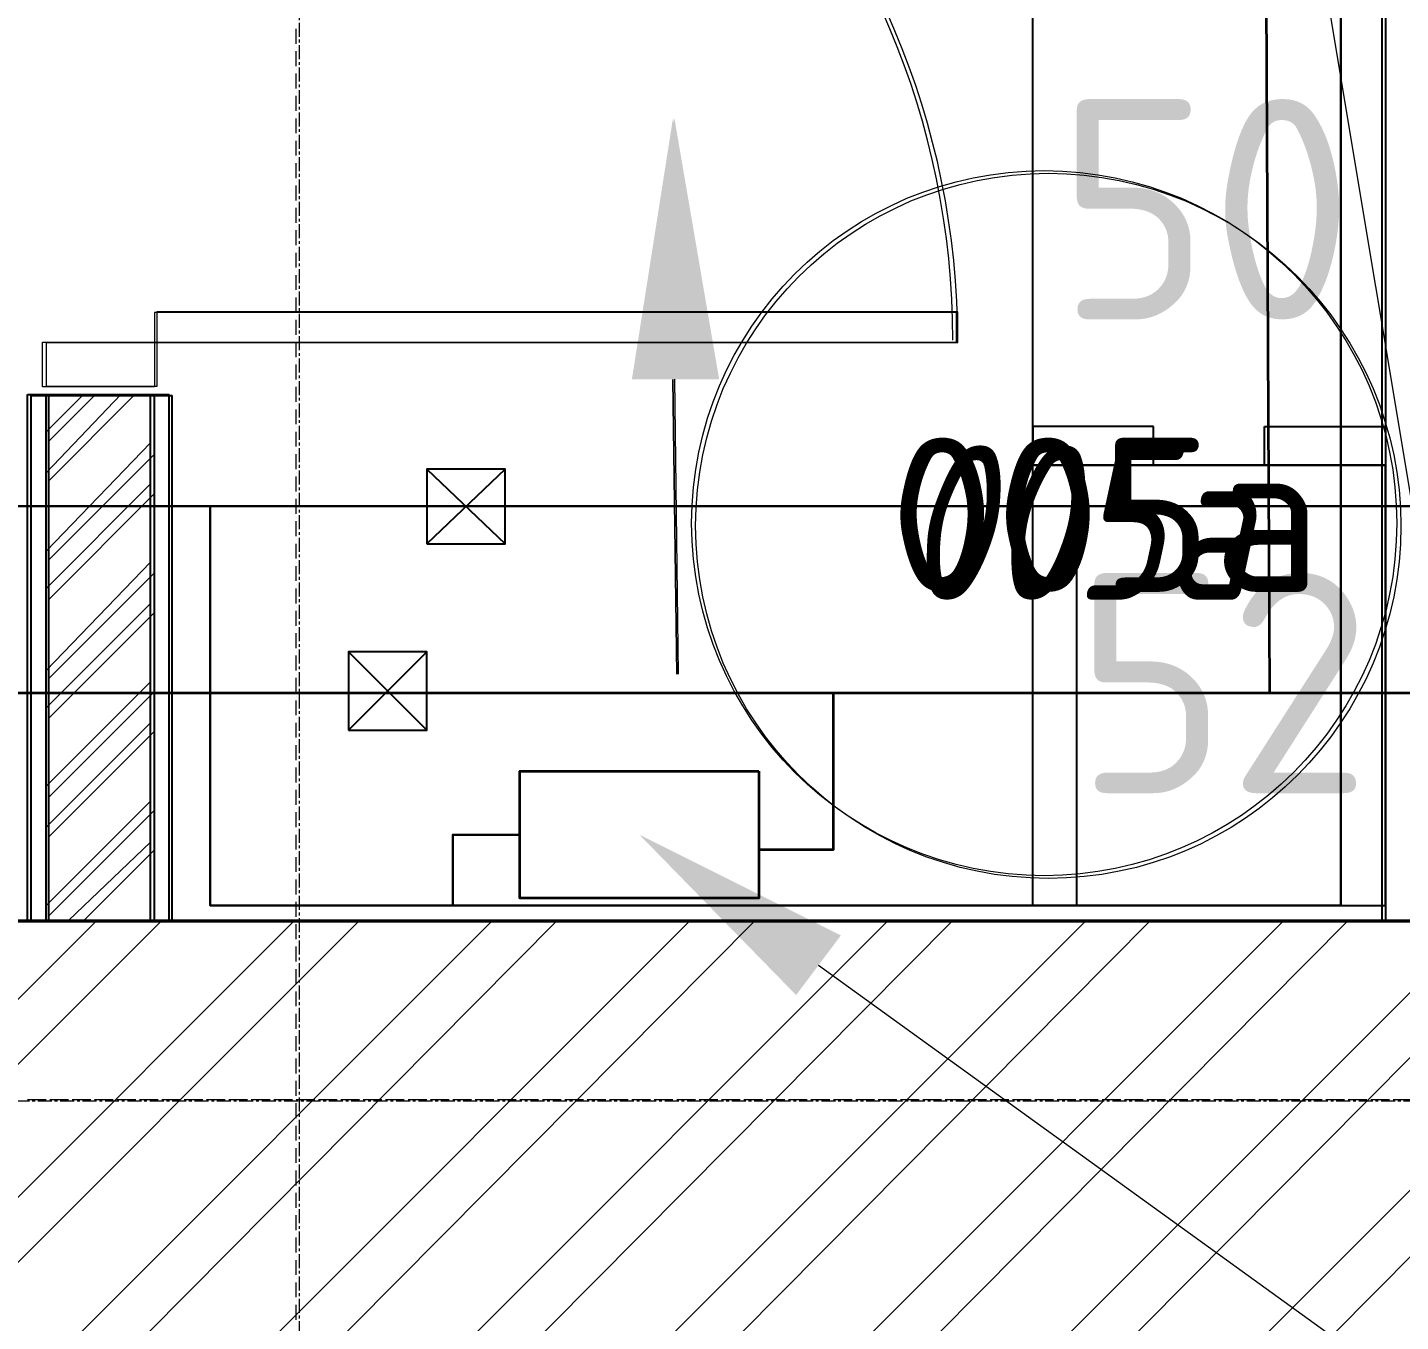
# Model space of a CAD drawing. Header units: millimetres. Extents: x -10178924 to 11692288, y -947381 to 58396.
# Drawn here: x 769950 to 771508, y -792841 to -791372 of the extents above; entities that cross this region are included whole.
import ezdxf

# ---------------------------------------------------------------- set-up
doc = ezdxf.new("R2010")
doc.units = ezdxf.units.MM
doc.linetypes.add('HIDDEN', pattern=[9.525, 6.35, -3.175])
doc.linetypes.add('осевая', pattern=[50.8, 31.75, -6.35, 6.35, -6.35])
for name, color, linetype, lineweight in [('PDF _0', 7, 'Continuous', 9), ('PDF _Текст', 7, 'Continuous', 5), ('АР_Двери', 250, 'Continuous', 9), ('Двери', 7, 'Continuous', 9), ('Основная ГКЛ', 250, 'Continuous', 9), ('Перегородки', 162, 'Continuous', 9), ('Размеры осевые', 153, 'Continuous', 9), ('Сантехнические приборы', 7, 'Continuous', 9), ('Стены.1', 7, 'Continuous', 25), ('ШТРИХОВКА', 252, 'Continuous', 15)]:
    doc.layers.add(name, color=color, linetype=linetype, lineweight=lineweight)
for name, color, linetype in [('PDF _PDF _Марки помещений', 5, 'Continuous'), ('PDF _ВК_В1', 5, 'Continuous'), ('PDF _ВК_Выноски', 7, 'Continuous'), ('PDF _ВК_Т3', 1, 'Continuous'), ('PDF _Марки помещений', 5, 'Continuous'), ('PDF _Стены.1', 7, 'Continuous'), ('ТХ пищеблок новое 12.09', 252, 'Continuous')]:
    doc.layers.add(name, color=color, linetype=linetype)
for name, color, linetype, true_color in [('PDF _АР_Двери', 7, 'Continuous', 0x545454), ('PDF _Основная ГКЛ', 7, 'Continuous', 0x545454), ('PDF _Перегородки', 7, 'Continuous', 0x0037dd), ('PDF _Размеры осевые', 7, 'Continuous', 0x5d6970), ('PDF _штриховка', 7, 'Continuous', 0x95834a)]:
    doc.layers.add(name, color=color, linetype=linetype, true_color=true_color)
doc.layers.add('PDF _Сантехнические приборы', color=7, linetype='Continuous', lineweight=9, true_color=0x767676)
doc.styles.add('GOST-2.304_Type-B', font='GOST_Common.ttf')
doc.styles.add('ISOCPEUR', font='isocpeui.ttf', dxfattribs={"width": 0.9})
doc.styles.add('PDF ISOCPEUR', font='isocpeur.ttf')

# ---------------------------------------------------------------- blocks, each defined once
blk = doc.blocks.new('*U2216')
at = {"layer": 'АР_Двери'}
for points in [[(50, 0), (0, 0), (0, 125), (50, 125)], [(959, 0), (1009, 0), (1009, 125), (959, 125)], [(50, -909), (85, -909), (85, 0), (50, 0)]]:
    blk.add_lwpolyline(points, close=True, dxfattribs=at)
blk.add_arc((50, 0), 909, 270, 0, dxfattribs=at)
at = {"layer": 'Основная ГКЛ', "linetype": 'HIDDEN', "ltscale": 5}
for p, q in [((-10, 0), (-10, 125)), ((1019, 125), (1019, 0))]:
    blk.add_line(p, q, dxfattribs=at)
blk = doc.blocks.new('A$C5282721b')
at = {"layer": 'Перегородки', "lineweight": 20, "true_color": 0x000000, "transparency": 33554687}
h = blk.add_hatch(dxfattribs=at)
h.set_pattern_fill('ANSI32', color=18, scale=10)
h.set_pattern_definition([(45, (-2611.28, 234003.82), (-67.35192, 67.35192), []), (45, (-2566.37, 234003.82), (-67.35192, 67.35192), [])])
h.paths.add_polyline_path([(47735.543, -10999.487), (47615.543, -10999.487), (47615.543, -11596.906), (47735.543, -11596.906)])
h.paths.add_polyline_path([(47735.543, -9093.422), (47615.543, -9093.422), (47615.543, -9964.487), (47735.543, -9964.487)])
h.paths.add_polyline_path([(47615.543, -8058.422), (47735.543, -8058.422), (47735.543, -6046.445), (47615.543, -6046.445)])
at = {"layer": 'ШТРИХОВКА', "ltscale": 100, "true_color": 0x000000, "transparency": 33554687}
h = blk.add_hatch(dxfattribs=at)
h.set_pattern_fill('ANSI31', color=18, scale=50)
h.set_pattern_definition([(45, (-78432.53, 22970.06), (-112.2532, 112.2532), [])])
h.paths.add_polyline_path([(51172.073, -6080.061), (51172.073, -6258.074), (50792.073, -6258.074), (50792.073, -5660.061), (53709.391, -5660.061), (53709.391, -5442.061), (54269.391, -5442.061), (54269.391, -12156.906), (47519.391, -12156.906), (47519.391, -11596.906), (50792.073, -11596.906), (50792.073, -11510.474), (51172.073, -11510.474), (51172.073, -11596.906), (53709.391, -11596.906), (53709.391, -6080.061)])
at = {"layer": 'PDF _Марки помещений', "color": 18, "lineweight": 9, "true_color": 0x000000, "transparency": 33554687}
blk.add_circle((48749.542, -11147.48), 400.064, dxfattribs=at)
at = {"layer": 'Перегородки', "color": 18, "linetype": 'Continuous', "lineweight": 25, "true_color": 0x000000, "transparency": 33554687}
for p, q in [((49132.073, -9353.422), (49132.073, -10813.422)), ((49132.073, -10813.422), (49132.073, -11596.906)), ((47595.543, -10999.487), (47755.543, -10999.487))]:
    blk.add_line(p, q, dxfattribs=at)
at = {"layer": 'Перегородки', "color": 18, "lineweight": 25, "true_color": 0x000000, "transparency": 33554687}
for p, q in [((47595.543, -11596.906), (47595.543, -10999.487)), ((47615.543, -11596.906), (47615.543, -10999.487)), ((47735.543, -11596.906), (47735.543, -10999.487)), ((47755.543, -11596.906), (47755.543, -10999.487))]:
    blk.add_line(p, q, dxfattribs=at)
at = {"layer": 'Размеры осевые', "color": 251, "linetype": 'осевая', "ltscale": 0.5, "transparency": 33554687}
for p, q in [((47900, -19000), (47900, 1500)), ((-9750, -11800), (57900, -11800))]:
    blk.add_line(p, q, dxfattribs=at)
at = {"layer": 'Сантехнические приборы', "color": 18, "true_color": 0x000000, "transparency": 33554559}
blk.add_lwpolyline([(48325.407, -10981.165), (48329.641, -11315.601)], dxfattribs=at)
blk.add_lwpolyline([(48325.407, -10981.165), (48329.641, -11315.601)], dxfattribs=at)
blk.add_solid([(48278.84, -10981.165), (48325.407, -10684.83), (48376.208, -10981.165)], dxfattribs=at)
at = {"layer": 'Стены.1', "color": 18, "linetype": 'Continuous', "true_color": 0x000000, "transparency": 33554687, "flags": 128}
blk.add_lwpolyline([(50792.073, -11596.906), (46664.121, -11596.906)], dxfattribs=at)
at = {"layer": 'ТХ пищеблок новое 12.09', "transparency": 33554687}
for p, q in [((48732.073, -11078.767), (48732.073, -10478.767)), ((49132.073, -10478.767), (49132.073, -11078.767)), ((48869.092, -11034.779), (48732.073, -11034.779)), ((48732.073, -11034.779), (48732.073, -11078.767)), ((48869.092, -11078.767), (48869.092, -11034.779)), ((48995.055, -11078.767), (48995.055, -11034.779)), ((48995.055, -11034.779), (49132.073, -11034.779)), ((49132.073, -11034.779), (49132.073, -11078.767)), ((48732.073, -11578.767), (48732.073, -11078.767)), ((48732.073, -11078.767), (49132.073, -11078.767)), ((49132.073, -11078.767), (48732.073, -11078.767)), ((48732.073, -11078.767), (48869.092, -11078.767)), ((48782.073, -11578.767), (48782.073, -11078.767)), ((49132.073, -11078.767), (48995.055, -11078.767)), ((49132.073, -11578.767), (49132.073, -11078.767)), ((49132.073, -11578.767), (48732.073, -11578.767))]:
    blk.add_line(p, q, dxfattribs=at)
at = {"layer": 'Двери', "color": 18, "linetype": 'Continuous', "ltscale": 2, "true_color": 0x000000, "transparency": 33554687, "rotation": 90}
blk.add_blockref('*U2216', (47738.043, -10989.487), dxfattribs=at)
at = {"layer": 'PDF _Марки помещений', "color": 18, "lineweight": 9, "true_color": 0x000000, "transparency": 33554687, "insert": (48586.568, -11231.195), "char_height": 175, "attachment_point": 7, "style": 'ISOCPEUR'}
blk.add_mtext('{\\W0.8;005а}', dxfattribs=at)
at = {"layer": 'ТХ пищеблок новое 12.09', "transparency": 33554687, "style": 'GOST-2.304_Type-B'}
for s, p in [('50', (48759.703, -10913.177)), ('52', (48779.716, -11450.803))]:
    blk.add_text(s, height=250, dxfattribs=at).set_placement(p)

msp = doc.modelspace()

# ---------------------------------------------------------------- linework, layer by layer
at = {"layer": 'PDF _0', "lineweight": 25}
for points in [[(770403, -791958.1), (770491.9, -791958.1), (770491.9, -791873.4), (770403, -791873.4)], [(770314.1, -792169.7), (770403, -792169.7), (770403, -792080.8), (770314.1, -792080.8)]]:
    msp.add_lwpolyline(points, close=True, dxfattribs=at)
for points in [[(770403, -791873.4), (770491.9, -791958.1)], [(770491.9, -791873.4), (770403, -791958.1)], [(770314.1, -792080.8), (770403, -792169.7)], [(770403, -792080.8), (770314.1, -792169.7)]]:
    msp.add_lwpolyline(points, dxfattribs=at)
at = {"layer": 'PDF _PDF _Марки помещений', "lineweight": 9}
msp.add_circle((771103.6, -791934.8), 400, dxfattribs=at)
at = {"layer": 'PDF _АР_Двери', "lineweight": 9}
for points in [[(771004.1, -791729.5), (771004.1, -791695.6), (770094, -791695.6), (770094, -791729.5)], [(770094, -791729.5), (770094, -791780.3), (769967, -791780.3), (769967, -791729.5)]]:
    msp.add_lwpolyline(points, close=True, dxfattribs=at)
msp.add_arc((770091.9, -791727.3), 908, 0, 90, dxfattribs=at)
at = {"layer": 'PDF _ВК_В1', "lineweight": 30}
for points in [[(770157.5, -791915.7), (770157.5, -792368.7), (771440.1, -792368.7), (771440.1, -790468)], [(771698.4, -791915.7), (768798.7, -791915.7)], [(770508.8, -792288.3), (770432.6, -792288.3), (770432.6, -792368.7)]]:
    msp.add_lwpolyline(points, dxfattribs=at)
at = {"layer": 'PDF _ВК_Выноски', "transparency": 33554559}
msp.add_solid([(770822.1, -792470.3), (770644.3, -792288.3), (770872.9, -792402.6)], dxfattribs=at)
at = {"layer": 'PDF _ВК_Т3', "lineweight": 35}
for points in [[(771359.7, -792127.4), (771351.3, -790396)], [(769497.1, -792127.4), (770212.5, -792127.4), (771744.9, -792127.4)], [(770779.8, -792305.2), (770864.4, -792305.2), (770864.4, -792127.4)]]:
    msp.add_lwpolyline(points, dxfattribs=at)
msp.add_lwpolyline([(770779.8, -792216.3), (770779.8, -792360.2), (770508.8, -792360.2), (770508.8, -792216.3)], close=True, dxfattribs=at)
at = {"layer": 'PDF _Основная ГКЛ', "lineweight": 9}
msp.add_lwpolyline([(770094, -791788.7), (769967, -791788.7)], dxfattribs=at)
at = {"layer": 'PDF _Перегородки', "color": 5, "lineweight": 25}
for points in [[(771486.7, -790146.2), (771486.7, -791602.4)], [(771486.7, -791602.5), (771486.7, -792385.6)], [(769950, -792385.6), (769950, -791788.7)], [(769950, -791788.7), (770110.9, -791788.7)], [(769971.2, -792385.6), (769971.2, -791788.7)], [(770089.7, -792385.6), (770089.7, -791788.7)], [(770110.9, -792385.6), (770110.9, -791788.7)]]:
    msp.add_lwpolyline(points, dxfattribs=at)
at = {"layer": 'PDF _Перегородки', "color": 5, "lineweight": 20}
for points in [[(769971.2, -791831.1), (770013.5, -791788.7)], [(769971.2, -791877.6), (770055.9, -791788.7)], [(769971.2, -791966.5), (770089.7, -791843.8)], [(769971.2, -792008.9), (770089.7, -791890.3)], [(769971.2, -792102), (770089.7, -791979.2)], [(769971.2, -792144.3), (770089.7, -792025.8)], [(769971.2, -792233.2), (770089.7, -792114.7)], [(769971.2, -792279.8), (770089.7, -792161.3)], [(769971.2, -792368.7), (770089.7, -792250.2)], [(769996.6, -792385.6), (770089.7, -792296.7)], [(770089.7, -792385.6), (770089.7, -792385.6)]]:
    msp.add_lwpolyline(points, dxfattribs=at)
at = {"layer": 'PDF _Размеры осевые', "lineweight": 9}
for points in [[(770254.8, -791390.8), (770254.8, -791373.9)], [(770254.8, -791395), (770254.8, -791395)], [(770254.8, -791416.2), (770254.8, -791399.3)], [(770254.8, -791420.4), (770254.8, -791420.4)], [(770254.8, -791441.6), (770254.8, -791424.7)], [(770254.8, -791445.8), (770254.8, -791445.8)], [(770254.8, -791467), (770254.8, -791450.1)], [(770254.8, -791471.2), (770254.8, -791471.2)], [(770254.8, -791492.4), (770254.8, -791475.5)], [(770254.8, -791496.6), (770254.8, -791496.6)], [(770254.8, -791517.8), (770254.8, -791500.9)], [(770254.8, -791522), (770254.8, -791522)], [(770254.8, -791543.2), (770254.8, -791526.3)], [(770254.8, -791547.4), (770254.8, -791547.4)], [(770254.8, -791568.6), (770254.8, -791551.7)], [(770254.8, -791572.8), (770254.8, -791572.8)], [(770254.8, -791594), (770254.8, -791577.1)], [(770254.8, -791598.2), (770254.8, -791598.2)], [(770254.8, -791619.4), (770254.8, -791602.5)], [(770254.8, -791623.6), (770254.8, -791623.6)], [(770254.8, -791644.8), (770254.8, -791627.9)], [(770254.8, -791649), (770254.8, -791649)], [(770254.8, -791670.2), (770254.8, -791653.3)], [(770254.8, -791674.4), (770254.8, -791674.4)], [(770254.8, -791695.6), (770254.8, -791678.7)], [(770254.8, -791699.8), (770254.8, -791699.8)], [(770254.8, -791721), (770254.8, -791704.1)], [(770254.8, -791725.2), (770254.8, -791725.2)], [(770254.8, -791746.4), (770254.8, -791729.5)], [(770254.8, -791750.6), (770254.8, -791750.6)], [(770254.8, -791771.8), (770254.8, -791754.9)], [(770254.8, -791776), (770254.8, -791776)], [(770254.8, -791797.2), (770254.8, -791780.3)], [(770254.8, -791801.4), (770254.8, -791801.4)], [(770254.8, -791822.6), (770254.8, -791805.7)], [(770254.8, -791826.8), (770254.8, -791826.8)], [(770254.8, -791848), (770254.8, -791831.1)], [(770254.8, -791852.2), (770254.8, -791852.2)], [(770254.8, -791873.4), (770254.8, -791856.5)], [(770254.8, -791877.6), (770254.8, -791877.6)], [(770254.8, -791898.8), (770254.8, -791881.9)], [(770254.8, -791903), (770254.8, -791903)], [(770254.8, -791924.2), (770254.8, -791907.3)], [(770254.8, -791928.4), (770254.8, -791928.4)], [(770254.8, -791949.6), (770254.8, -791932.7)], [(770254.8, -791953.8), (770254.8, -791953.8)], [(770254.8, -791975), (770254.8, -791958.1)], [(770254.8, -791979.2), (770254.8, -791979.2)], [(770254.8, -792000.4), (770254.8, -791983.5)], [(770254.8, -792004.6), (770254.8, -792004.6)], [(770254.8, -792025.8), (770254.8, -792008.9)], [(770254.8, -792030), (770254.8, -792030)], [(770254.8, -792051.2), (770254.8, -792034.3)], [(770254.8, -792055.4), (770254.8, -792055.4)], [(770254.8, -792076.6), (770254.8, -792059.7)], [(770254.8, -792080.8), (770254.8, -792080.8)], [(770254.8, -792102), (770254.8, -792085.1)], [(770254.8, -792106.2), (770254.8, -792106.2)], [(770254.8, -792127.4), (770254.8, -792110.5)], [(770254.8, -792131.6), (770254.8, -792131.6)], [(770254.8, -792152.8), (770254.8, -792135.9)], [(770254.8, -792157), (770254.8, -792157)], [(770254.8, -792178.2), (770254.8, -792161.3)], [(770254.8, -792182.4), (770254.8, -792182.4)], [(770254.8, -792203.6), (770254.8, -792186.7)], [(770254.8, -792207.8), (770254.8, -792207.8)], [(770254.8, -792229), (770254.8, -792212.1)], [(770254.8, -792233.2), (770254.8, -792233.2)], [(770254.8, -792254.4), (770254.8, -792237.5)], [(770254.8, -792258.6), (770254.8, -792258.6)], [(770254.8, -792279.8), (770254.8, -792262.9)], [(770254.8, -792284), (770254.8, -792284)], [(770254.8, -792305.2), (770254.8, -792288.3)], [(770254.8, -792309.4), (770254.8, -792309.4)], [(770254.8, -792330.6), (770254.8, -792313.7)], [(770254.8, -792334.8), (770254.8, -792334.8)], [(770254.8, -792356), (770254.8, -792339.1)], [(770254.8, -792360.2), (770254.8, -792360.2)], [(770254.8, -792381.4), (770254.8, -792364.5)], [(770254.8, -792385.6), (770254.8, -792385.6)], [(770254.8, -792406.8), (770254.8, -792389.9)], [(770254.8, -792411), (770254.8, -792411)], [(770254.8, -792432.2), (770254.8, -792415.3)], [(770254.8, -792436.4), (770254.8, -792436.4)], [(770254.8, -792457.6), (770254.8, -792440.7)], [(770254.8, -792461.8), (770254.8, -792461.8)], [(770254.8, -792483), (770254.8, -792466.1)], [(770254.8, -792487.2), (770254.8, -792487.2)], [(770254.8, -792508.4), (770254.8, -792491.5)], [(770254.8, -792512.6), (770254.8, -792512.6)], [(770254.8, -792533.8), (770254.8, -792516.9)], [(770254.8, -792538), (770254.8, -792538)], [(770254.8, -792559.2), (770254.8, -792542.3)], [(770254.8, -792563.4), (770254.8, -792563.4)], [(770254.8, -792584.6), (770254.8, -792567.7)], [(769950, -792588.8), (769954.3, -792588.8), (769971.2, -792588.8)], [(769975.4, -792588.8), (769979.7, -792588.8), (769996.6, -792588.8)], [(770000.8, -792588.8), (770005.1, -792588.8), (770022, -792588.8)], [(770026.2, -792588.8), (770030.5, -792588.8), (770047.4, -792588.8)], [(770051.6, -792588.8), (770055.9, -792588.8), (770072.8, -792588.8)], [(770077, -792588.8), (770081.3, -792588.8), (770098.2, -792588.8)], [(770102.4, -792588.8), (770106.7, -792588.8), (770123.6, -792588.8)], [(770127.8, -792588.8), (770132.1, -792588.8), (770149, -792588.8)], [(770153.2, -792588.8), (770157.5, -792588.8), (770174.4, -792588.8)], [(770178.6, -792588.8), (770182.9, -792588.8), (770199.8, -792588.8)], [(770204, -792588.8), (770208.3, -792588.8), (770225.2, -792588.8)], [(770229.4, -792588.8), (770233.7, -792588.8), (770250.6, -792588.8)], [(770254.8, -792588.8), (770259.1, -792588.8), (770276, -792588.8)], [(770254.8, -792588.8), (770254.8, -792588.8)], [(770254.8, -792610), (770254.8, -792593.1)], [(770280.2, -792588.8), (770284.5, -792588.8), (770301.4, -792588.8)], [(770305.6, -792588.8), (770309.9, -792588.8), (770326.8, -792588.8)], [(770331, -792588.8), (770335.3, -792588.8), (770352.2, -792588.8)], [(770356.4, -792588.8), (770360.7, -792588.8), (770377.6, -792588.8)], [(770381.8, -792588.8), (770386.1, -792588.8), (770403, -792588.8)], [(770407.2, -792588.8), (770411.5, -792588.8), (770428.4, -792588.8)], [(770432.6, -792588.8), (770436.9, -792588.8), (770453.8, -792588.8)], [(770458, -792588.8), (770462.3, -792588.8), (770479.2, -792588.8)], [(770483.4, -792588.8), (770487.7, -792588.8), (770504.6, -792588.8)], [(770508.8, -792588.8), (770513.1, -792588.8), (770530, -792588.8)], [(770534.2, -792588.8), (770538.5, -792588.8), (770555.4, -792588.8)], [(770559.6, -792588.8), (770563.9, -792588.8), (770580.8, -792588.8)], [(770585, -792588.8), (770589.3, -792588.8), (770606.2, -792588.8)], [(770610.4, -792588.8), (770614.7, -792588.8), (770631.6, -792588.8)], [(770635.8, -792588.8), (770640.1, -792588.8), (770657, -792588.8)], [(770661.2, -792588.8), (770665.5, -792588.8), (770682.4, -792588.8)], [(770686.6, -792588.8), (770690.9, -792588.8), (770707.8, -792588.8)], [(770712, -792588.8), (770716.3, -792588.8), (770733.2, -792588.8)], [(770737.4, -792588.8), (770741.7, -792588.8), (770758.6, -792588.8)], [(770762.8, -792588.8), (770767.1, -792588.8), (770784, -792588.8)], [(770788.2, -792588.8), (770792.5, -792588.8), (770809.4, -792588.8)], [(770813.6, -792588.8), (770817.9, -792588.8), (770834.8, -792588.8)], [(770839, -792588.8), (770843.3, -792588.8), (770860.2, -792588.8)], [(770864.4, -792588.8), (770868.7, -792588.8), (770885.6, -792588.8)], [(770889.8, -792588.8), (770894.1, -792588.8), (770911, -792588.8)], [(770915.2, -792588.8), (770919.5, -792588.8), (770936.4, -792588.8)], [(770940.6, -792588.8), (770944.9, -792588.8), (770961.8, -792588.8)], [(770966, -792588.8), (770970.3, -792588.8), (770987.2, -792588.8)], [(770991.4, -792588.8), (770995.7, -792588.8), (771012.6, -792588.8)], [(771016.8, -792588.8), (771021.1, -792588.8), (771038, -792588.8)], [(771042.2, -792588.8), (771046.5, -792588.8), (771063.4, -792588.8)], [(771067.6, -792588.8), (771071.9, -792588.8), (771088.8, -792588.8)], [(771093, -792588.8), (771097.3, -792588.8), (771114.2, -792588.8)], [(771118.4, -792588.8), (771122.7, -792588.8), (771139.6, -792588.8)], [(771143.8, -792588.8), (771148.1, -792588.8), (771165, -792588.8)], [(771169.2, -792588.8), (771173.5, -792588.8), (771190.4, -792588.8)], [(771194.6, -792588.8), (771198.9, -792588.8), (771215.8, -792588.8)], [(771220, -792588.8), (771224.3, -792588.8), (771241.2, -792588.8)], [(771245.4, -792588.8), (771249.7, -792588.8), (771266.6, -792588.8)], [(771270.8, -792588.8), (771275.1, -792588.8), (771292, -792588.8)], [(771296.2, -792588.8), (771300.5, -792588.8), (771317.4, -792588.8)], [(771321.6, -792588.8), (771325.9, -792588.8), (771342.8, -792588.8)], [(771347, -792588.8), (771351.3, -792588.8), (771368.2, -792588.8)], [(771372.4, -792588.8), (771376.7, -792588.8), (771393.6, -792588.8)], [(771397.8, -792588.8), (771402.1, -792588.8), (771419, -792588.8)], [(771423.2, -792588.8), (771427.5, -792588.8), (771444.4, -792588.8)], [(771448.6, -792588.8), (771452.9, -792588.8), (771469.8, -792588.8)], [(771474, -792588.8), (771478.3, -792588.8), (771495.2, -792588.8)], [(771499.4, -792588.8), (771503.7, -792588.8), (771520.6, -792588.8)], [(770254.8, -792614.2), (770254.8, -792614.2)], [(770254.8, -792635.4), (770254.8, -792618.5)], [(770254.8, -792639.6), (770254.8, -792639.6)], [(770254.8, -792660.8), (770254.8, -792643.9)], [(770254.8, -792665), (770254.8, -792665)], [(770254.8, -792686.2), (770254.8, -792669.3)], [(770254.8, -792690.4), (770254.8, -792690.4)], [(770254.8, -792711.6), (770254.8, -792694.7)], [(770254.8, -792715.8), (770254.8, -792715.8)], [(770254.8, -792737), (770254.8, -792720.1)], [(770254.8, -792741.2), (770254.8, -792741.2)], [(770254.8, -792762.4), (770254.8, -792745.5)], [(770254.8, -792766.6), (770254.8, -792766.6)], [(770254.8, -792787.8), (770254.8, -792770.9)], [(770254.8, -792792), (770254.8, -792792)], [(770254.8, -792813.2), (770254.8, -792796.3)], [(770254.8, -792817.4), (770254.8, -792817.4)], [(770254.8, -792838.6), (770254.8, -792821.7)]]:
    msp.add_lwpolyline(points, dxfattribs=at)
at = {"layer": 'PDF _Сантехнические приборы', "color": 7, "lineweight": 9}
msp.add_lwpolyline([(770686.6, -792106.2), (770682.4, -791771.8)], close=True, dxfattribs=at)
at = {"layer": 'PDF _Сантехнические приборы', "color": 7, "transparency": 33554559}
msp.add_solid([(770635.8, -791771.8), (770682.4, -791475.5), (770733.2, -791771.8)], dxfattribs=at)
at = {"layer": 'PDF _Стены.1', "lineweight": 25}
msp.add_lwpolyline([(773146.2, -792385.6), (769018.9, -792385.6)], dxfattribs=at)
at = {"layer": 'PDF _Текст'}
for points in [[(772032.8, -792118.9), (772172.5, -795818.7), (771266.6, -790387.6)], [(770847.5, -792436.4), (777493.6, -797236.9), (777595.2, -797236.9), (780296, -797236.9)]]:
    msp.add_lwpolyline(points, dxfattribs=at)
at = {"layer": 'PDF _штриховка', "color": 251, "lineweight": 5, "true_color": 0x636466}
for points in [[(769873.8, -792614.2), (770102.4, -792385.6)], [(769873.8, -792838.6), (770326.8, -792385.6)], [(769992.4, -792948.7), (770551.1, -792385.6)], [(770216.7, -792948.7), (770775.5, -792385.6)], [(770441.1, -792948.7), (770999.9, -792385.6)], [(770665.5, -792948.7), (771224.2, -792385.6)], [(770889.8, -792948.7), (771448.6, -792385.6)], [(771114.2, -792948.7), (771673, -792385.6)], [(771338.6, -792948.7), (771897.3, -792385.6)]]:
    msp.add_lwpolyline(points, dxfattribs=at)

# ---------------------------------------------------------------- block references
msp.add_blockref('A$C5282721b', (722358.6, -780790.4))

# ---------------------------------------------------------------- texts
at = {"layer": 'PDF _Текст', "color": 5, "insert": (770927.9, -791925.3), "char_height": 175, "attachment_point": 4, "style": 'PDF ISOCPEUR'}
msp.add_mtext('005а', dxfattribs=at)

doc.saveas('drawing.dxf')
